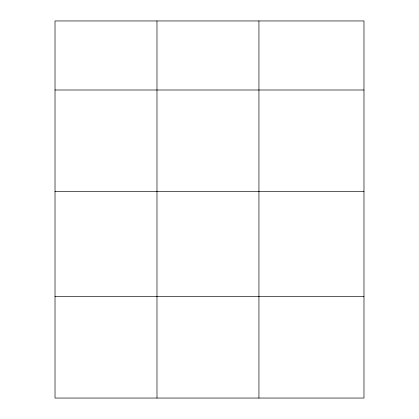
<?xml version="1.0" encoding="UTF-8"?>
<svg xmlns="http://www.w3.org/2000/svg" width="419" height="419" viewBox="0 0 419 419"><rect width="100%" height="100%" fill="white"/><g stroke="black" fill="none" stroke-linecap="round" stroke-linejoin="round"><path stroke-width="0.63" d="M363.98 191.651L363.98 20.95L55.02 20.95L55.02 398.05L363.98 398.05L363.98 191.651L55.02 191.651M55.02 89.996L363.98 89.996M55.02 296.39L363.98 296.39M258.932 20.95L258.932 398.05M156.978 20.95L156.978 398.05"/></g></svg>
